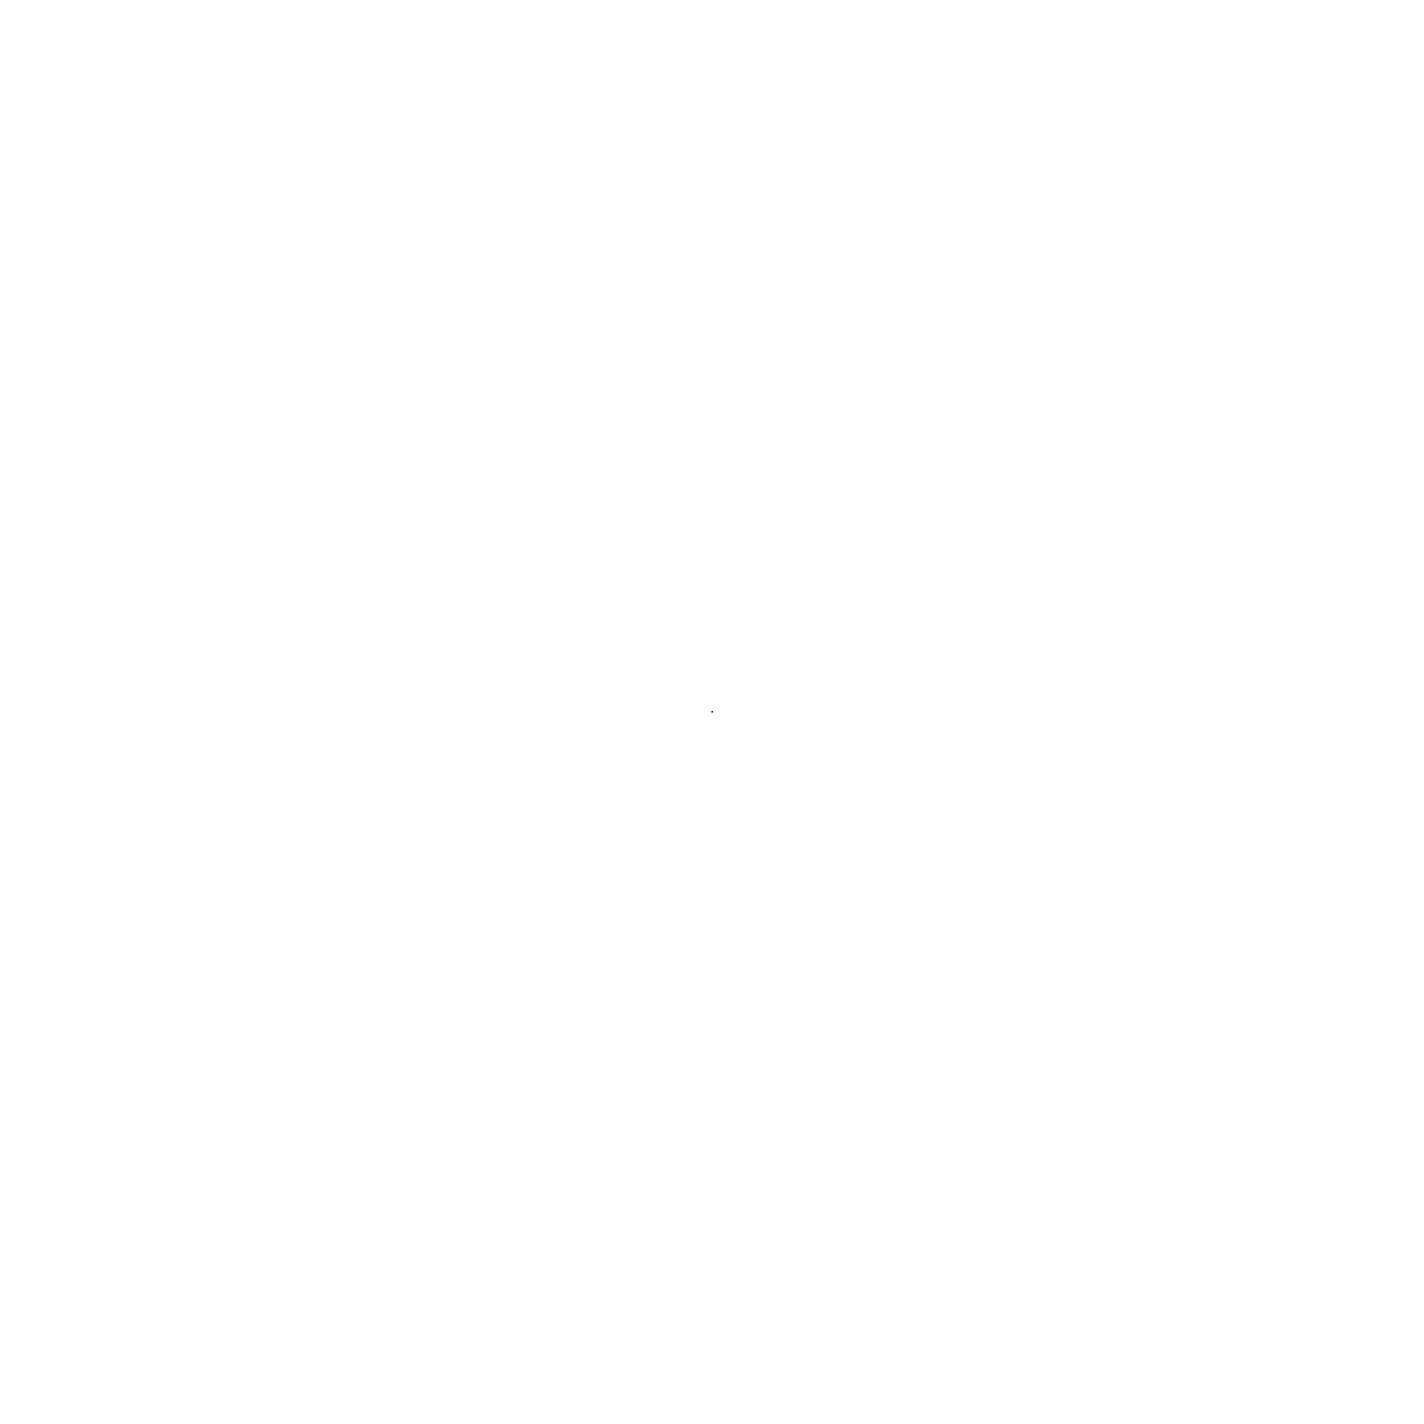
# Model space of a CAD drawing. Header units: millimetres. Extents: x 1587.5667388956 to 1587.5667388956, y 937.9180714182 to 937.9180714182.
import ezdxf

# ---------------------------------------------------------------- set-up
doc = ezdxf.new("R2010")
doc.units = ezdxf.units.MM

msp = doc.modelspace()

# ---------------------------------------------------------------- linework, layer by layer
msp.add_point((1587.5667388956, 937.9180714182))

doc.saveas('drawing.dxf')
